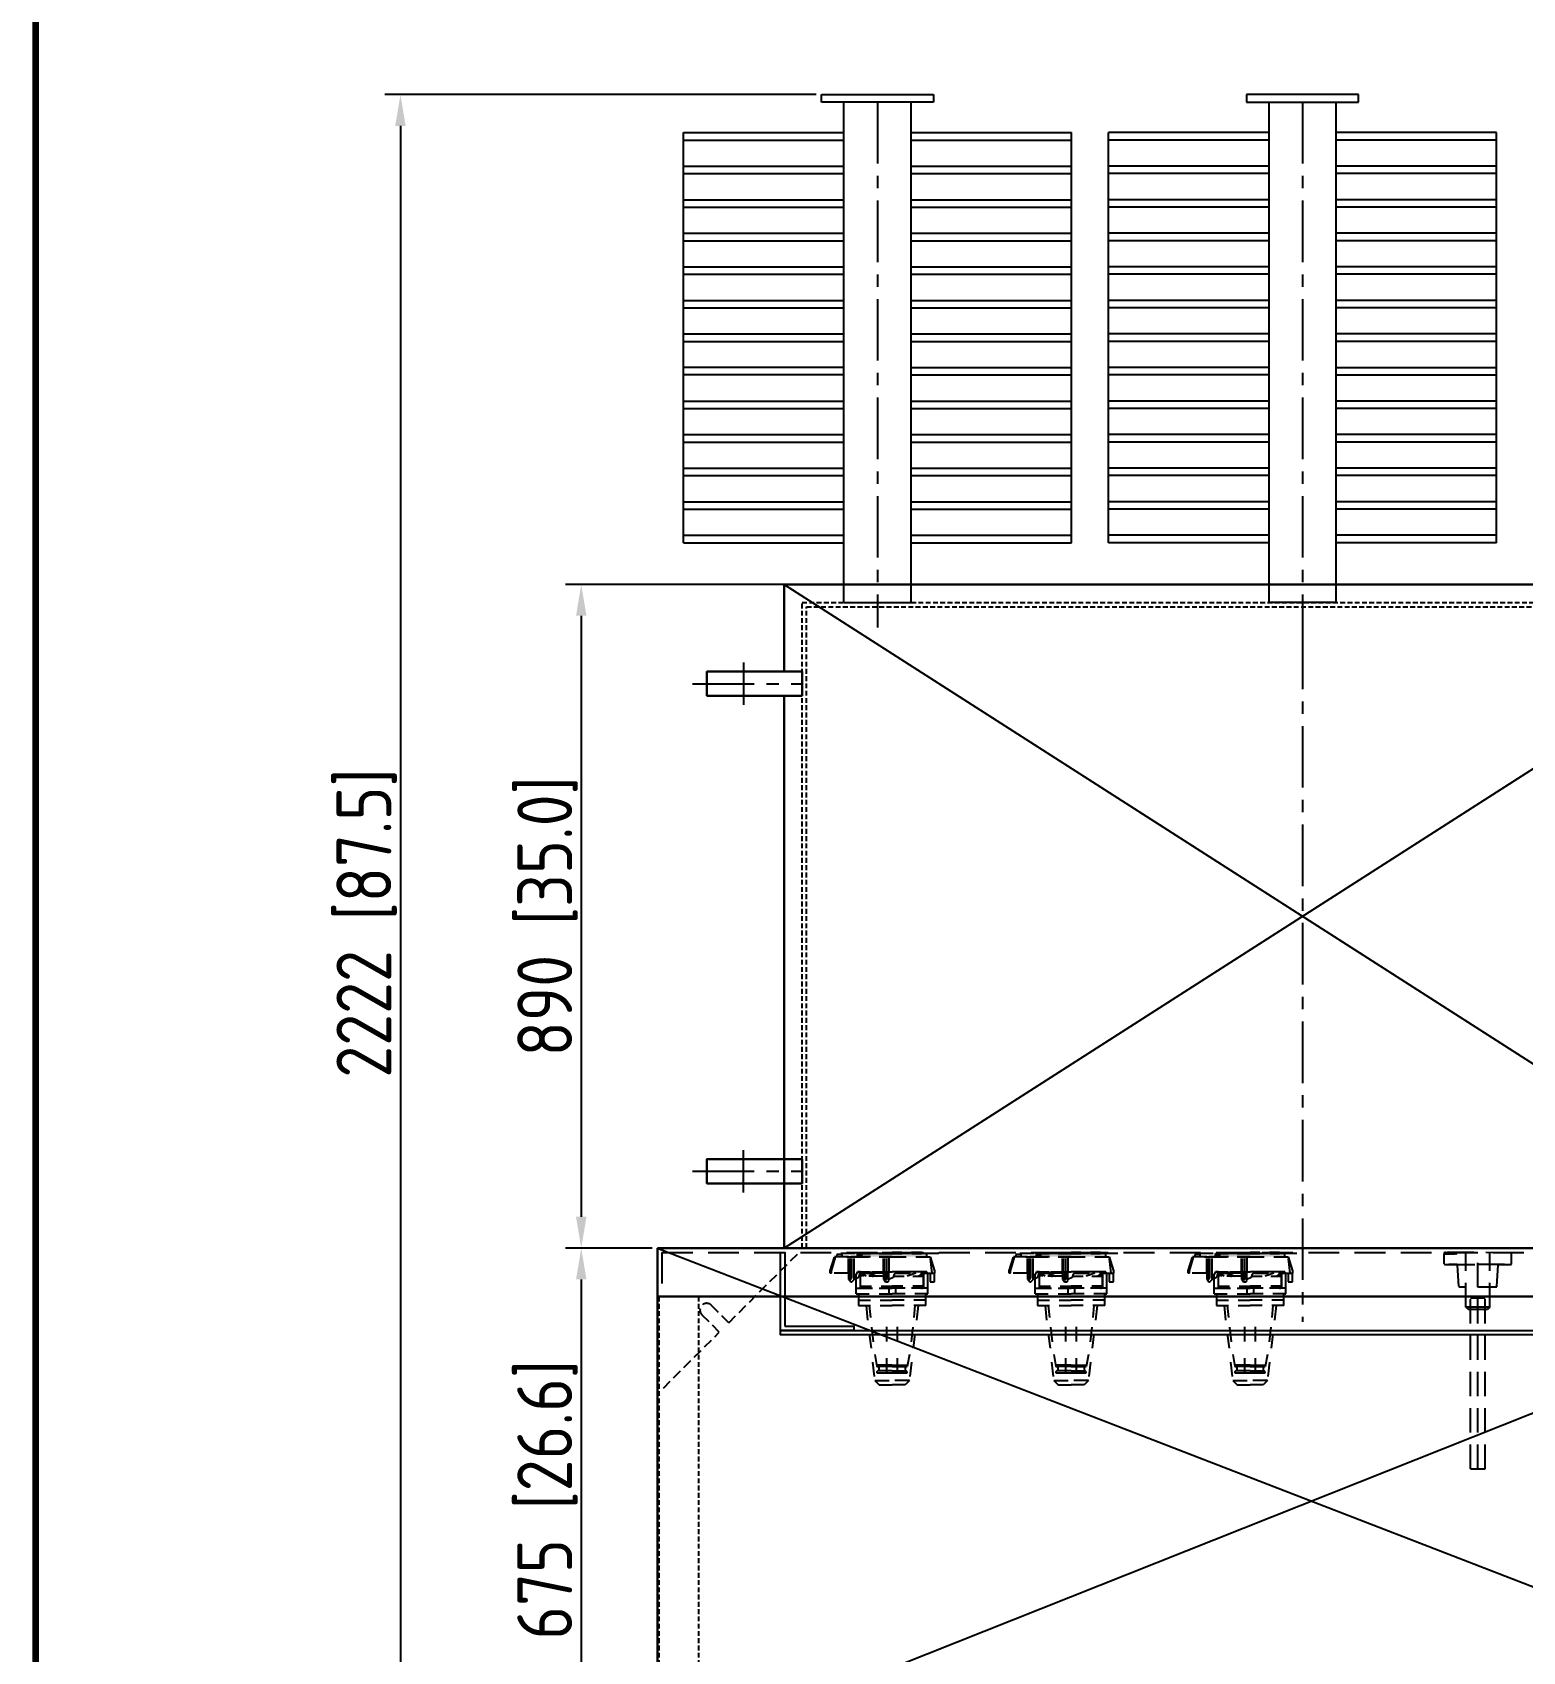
# Model space of a CAD drawing. Header units: millimetres. Extents: x 198356 to 209798, y -190593 to -183267.
# Drawn here: x 198993 to 200991, y -188671 to -186499 of the extents above; entities that cross this region are included whole.
import ezdxf

# ---------------------------------------------------------------- set-up
doc = ezdxf.new("R2010")
doc.units = ezdxf.units.MM
doc.header["$LTSCALE"] = 13
for name, pattern in [('CENTERX2', [101.6, 63.5, -12.7, 12.7, -12.7]), ('DASHED', [0.75, 0.5, -0.25]), ('HIDDEN', [9.525, 6.35, -3.175])]:
    doc.linetypes.add(name, pattern=pattern)
for name, color, linetype in [('1', 4, 'Continuous'), ('4虚线层', 6, 'DASHED'), ('粗实线', 4, 'Continuous'), ('虚线', 6, 'HIDDEN')]:
    doc.layers.add(name, color=color, linetype=linetype)
doc.layers.add('2细实线', color=3, linetype='Continuous', lineweight=20)
doc.layers.add('标注、文本', color=3, linetype='Continuous', lineweight=25)
doc.styles.get("Standard").update_dxf_attribs({"font": 'gbenor.shx', "bigfont": 'gbcbig.shx'})
doc.dimstyles.new('英寸 1-10', dxfattribs={"dimscale": 14, "dimtxt": 3.5, "dimasz": 2, "dimexe": 1.5, "dimexo": 0.5, "dimgap": 0.5, "dimtad": 1, "dimtoh": 1, "dimdec": 1, "dimdsep": 46, "dimtxsty": 'Standard', "dimcen": 2.5, "dimclrd": 3, "dimclre": 3, "dimclrt": 3, "dimadec": 0, "dimazin": 2, "dimtfac": 1, "dimtdec": 1, "dimtmove": 0, "dimatfit": 2, "dimfxl": 1, "dimarcsym": 0})

# ---------------------------------------------------------------- blocks, each defined once
blk = doc.blocks.new('*D120')
at = {"layer": '2细实线', "color": 3, "linetype": 'ByBlock', "lineweight": -2}
for p, q in [((200019.1, -187239.5), (199707.7, -187239.5)), ((199728.7, -187281.5), (199728.7, -188087.5)), ((199823.8, -188129.5), (199707.7, -188129.5))]:
    blk.add_line(p, q, dxfattribs=at)
at = {"layer": '2细实线', "color": 3, "linetype": 'ByBlock'}
for points in [[(199721.7, -187281.5), (199735.7, -187281.5), (199728.7, -187239.5)], [(199721.7, -188087.5), (199735.7, -188087.5), (199728.7, -188129.5)]]:
    blk.add_solid(points, dxfattribs=at)
at = {"layer": 'Defpoints', "color": 0, "linetype": 'ByBlock'}
for p in [(200026.1, -187239.5), (199728.7, -188129.5), (199830.8, -188129.5)]:
    blk.add_point(p, dxfattribs=at)
at = {"layer": '2细实线', "color": 3, "linetype": 'ByBlock', "insert": (199683.5, -187684.5), "char_height": 73.5, "attachment_point": 5, "rotation": 90}
blk.add_mtext('890 [35.0]', dxfattribs=at)
blk = doc.blocks.new('A$C732158F3')
at = {"layer": '4虚线层', "ltscale": 3}
h = blk.add_hatch(color=256, dxfattribs=at)
h.dxf.hatch_style = 2
h.paths.add_polyline_path([(7.3, 129.5), (7.3, 82.9), (11.6, 82.9)])
h = blk.add_hatch(color=256, dxfattribs=at)
h.dxf.hatch_style = 2
h.paths.add_polyline_path([(7.3, 129.5), (11.6, 129.5), (11.6, 82.9)])
h = blk.add_hatch(color=256, dxfattribs=at)
h.dxf.hatch_style = 2
h.paths.add_polyline_path([(7.3, 82.9), (7.3, 43.6), (11.6, 43.6)])
h = blk.add_hatch(color=256, dxfattribs=at)
h.dxf.hatch_style = 2
h.paths.add_polyline_path([(7.3, 82.9), (11.6, 82.9), (11.6, 43.6)])
h = blk.add_hatch(color=256, dxfattribs=at)
h.dxf.hatch_style = 2
h.paths.add_polyline_path([(7.3, 43.6), (7.3, 36.4), (11.6, 36.4)])
h = blk.add_hatch(color=256, dxfattribs=at)
h.dxf.hatch_style = 2
h.paths.add_polyline_path([(7.3, 43.6), (11.6, 43.6), (11.6, 36.4)])
for points in [[(11.6, 133.9), (30.6, 139.7), (33.5, 139.7)], [(11.6, 114.9), (11.6, 133.9)], [(61.1, 130.9), (53.8, 130.9), (34.9, 130.9), (32, 129.5), (32, 128), (32, 125.1), (34.9, 125.1)], [(33.5, 133.9), (45.1, 133.9), (45.1, 139.7), (33.5, 139.7)], [(33.5, 120.8), (33.5, 139.7)], [(77.1, 128), (61.1, 128), (61.1, 130.9)], [(61.1, 130.9), (61.1, 113.5)], [(5.8, 122.2), (5.8, 109.1)], [(7.3, 129.5), (7.3, 112)], [(7.3, 109.1), (7.3, 122.2)], [(53.8, 122.2), (53.8, 123.7), (50.9, 125.1), (33.5, 125.1)], [(53.8, 122.2), (53.8, 123.7), (50.9, 125.1), (33.5, 125.1)], [(37.8, 110.6), (37.8, 125.1)], [(50.9, 125.1), (50.9, 110.6)], [(50.9, 125.1), (50.9, 110.6)], [(53.8, 122.2), (53.8, 109.1)], [(53.8, 122.2), (53.8, 109.1)], [(75.7, 117.8), (77.1, 117.8)], [(77.1, 128), (77.1, 112)], [(152.8, 109.1), (177.5, 106.2)], [(5.8, 96), (5.8, 82.9)], [(7.3, 100.4), (7.3, 82.9)], [(32, 98.9), (32, 82.9)], [(33.5, 88.8), (33.5, 107.7)], [(33.5, 88.8), (33.5, 87.3), (34.9, 85.8)], [(37.8, 84.4), (37.8, 98.9)], [(50.9, 97.5), (50.9, 82.9)], [(50.9, 97.5), (50.9, 82.9)], [(53.8, 100.4), (53.8, 82.9)], [(53.8, 96), (53.8, 82.9)], [(53.8, 96), (53.8, 82.9)], [(61.1, 100.4), (61.1, 82.9)], [(69.8, 98.9), (69.8, 82.9)], [(77.1, 98.9), (77.1, 82.9)], [(125.1, 90.2), (97.5, 90.2)], [(167.3, 90.2), (138.2, 90.2)], [(142.6, 106.2), (158.6, 103.3)], [(158.6, 103.3), (160, 100.4), (161.5, 100.4), (163, 100.4), (164.4, 101.8)], [(165.9, 103.3), (164.4, 101.8)], [(167.3, 101.8), (167.3, 103.3), (165.9, 103.3)], [(177.5, 106.2), (183.3, 100.4), (183.3, 82.9)], [(5.8, 69.8), (5.8, 82.9)], [(7.3, 65.5), (7.3, 82.9)], [(11.6, 65.5), (11.6, 82.9)], [(11.6, 81.5), (11.6, 80), (13.1, 78.6), (33.5, 78.6)], [(11.6, 78.6), (11.6, 77.1), (13.1, 75.7)], [(11.6, 75.7), (11.6, 74.2), (13.1, 72.7)], [(13.1, 71.3), (11.6, 71.3), (11.6, 69.8)], [(32, 66.9), (32, 82.9)], [(42.2, 72.7), (42.2, 74.2), (42.2, 75.7), (39.3, 75.7), (33.5, 75.7)], [(33.5, 75.7), (33.5, 72.7)], [(37.8, 71.3), (37.8, 40.7), (33.5, 40.7), (36.4, 40.7)], [(50.9, 40.7), (33.5, 40.7), (33.5, 71.3)], [(34.9, 85.8), (39.3, 84.4), (42.2, 78.6)], [(45.1, 77.1), (43.6, 78.6), (42.2, 78.6)], [(42.2, 71.3), (43.6, 72.7), (45.1, 74.2)], [(50.9, 68.4), (50.9, 82.9)], [(53.8, 65.5), (53.8, 82.9)], [(53.8, 69.8), (53.8, 82.9)], [(61.1, 65.5), (61.1, 82.9)], [(69.8, 66.9), (69.8, 82.9)], [(77.1, 66.9), (77.1, 82.9)], [(125.1, 75.7), (97.5, 75.7)], [(167.3, 75.7), (138.2, 75.7)], [(164.4, 64), (163, 65.5), (161.5, 65.5), (160, 65.5), (158.6, 62.6)], [(165.9, 62.6), (167.3, 62.6), (167.3, 64), (167.3, 82.9)], [(177.5, 59.7), (183.3, 65.5), (183.3, 82.9)], [(7.3, 56.7), (7.3, 43.6)], [(7.3, 36.4), (7.3, 53.8)], [(11.6, 53.8), (11.6, 36.4)], [(50.9, 40.7), (50.9, 55.3)], [(50.9, 40.7), (53.8, 42.2), (53.8, 43.6)], [(53.8, 43.6), (53.8, 56.7)], [(61.1, 34.9), (61.1, 52.4)], [(69.8, 37.8), (69.8, 53.8)], [(77.1, 37.8), (77.1, 53.8)], [(142.6, 59.7), (158.6, 62.6)], [(152.8, 56.7), (177.5, 59.7)], [(165.9, 62.6), (164.4, 64)], [(165.9, 62.6), (165.9, 64)], [(11.6, 21.8), (11.6, 32)], [(11.6, 32), (11.6, 29.1), (13.1, 29.1)], [(11.6, 29.1), (11.6, 27.6), (13.1, 26.2)], [(13.1, 24.7), (11.6, 24.7), (11.6, 21.8), (11.6, 5.8)], [(53.8, 40.7), (34.9, 40.7), (32, 40.7), (32, 37.8)], [(32, 37.8), (32, 36.4), (34.9, 34.9)], [(33.5, 40.7), (33.5, 39.3), (34.9, 39.3)], [(42.2, 26.2), (42.2, 27.6), (39.3, 29.1), (33.5, 29.1)], [(34.9, 39.3), (39.3, 37.8), (42.2, 32)], [(61.1, 34.9), (53.8, 34.9), (34.9, 34.9)], [(45.1, 29.1), (43.6, 30.6), (42.2, 32)], [(42.2, 24.7), (43.6, 26.2), (45.1, 27.6)], [(11.6, 16), (8.7, 16), (8.7, 8.7), (11.6, 8.7)], [(33.5, 1.5), (30.6, 1.5), (11.6, 7.3)], [(33.5, 1.5), (33.5, 0), (30.6, 0), (11.6, 5.8)]]:
    blk.add_lwpolyline(points, dxfattribs=at)
blk.add_lwpolyline([(11.6, 34.9), (11.6, 32)], close=True, dxfattribs=at)
for points in [[(0, 145.5), (0, 145.5), (0, 120.8), (0, 120.8)], [(7.3, 145.5), (7.3, 145.5), (7.3, 120.8), (7.3, 120.8)], [(33.5, 136.8), (33.5, 136.8), (11.6, 133.9), (11.6, 133.9)], [(53.8, 130.9), (53.8, 130.9), (53.8, 113.5), (53.8, 113.5)], [(7.3, 122.2), (7.3, 122.2), (5.8, 122.2), (5.8, 122.2)], [(11.6, 129.5), (11.6, 129.5), (7.3, 129.5), (7.3, 129.5)], [(32, 128), (32, 128), (32, 129.5), (32, 129.5)], [(32, 128), (32, 128), (32, 112), (32, 112)], [(32, 112), (32, 112), (32, 82.9), (32, 82.9)], [(37.8, 117.8), (37.8, 117.8), (33.5, 125.1), (33.5, 125.1)], [(33.5, 114.9), (33.5, 114.9), (37.8, 103.3), (37.8, 103.3)], [(34.9, 125.1), (34.9, 125.1), (53.8, 125.1), (53.8, 125.1)], [(37.8, 120.8), (37.8, 120.8), (36.4, 125.1), (36.4, 125.1)], [(69.8, 128), (69.8, 128), (69.8, 112), (69.8, 112)], [(77.1, 117.8), (77.1, 117.8), (103.3, 114.9), (103.3, 114.9)], [(77.1, 113.5), (77.1, 113.5), (93.1, 112), (93.1, 112)], [(106.2, 110.6), (106.2, 110.6), (130.9, 107.7), (130.9, 107.7)], [(114.9, 113.5), (114.9, 113.5), (139.7, 110.6), (139.7, 110.6)], [(0, 107.7), (0, 107.7), (0, 82.9), (0, 82.9)], [(7.3, 107.7), (7.3, 107.7), (7.3, 82.9), (7.3, 82.9)], [(7.3, 82.9), (7.3, 82.9), (7.3, 96), (7.3, 96)], [(11.6, 82.9), (11.6, 82.9), (11.6, 101.8), (11.6, 101.8)], [(53.8, 87.3), (53.8, 87.3), (61.1, 87.3), (61.1, 87.3)], [(157.1, 82.9), (157.1, 82.9), (157.1, 104.8), (157.1, 104.8)], [(158.6, 82.9), (158.6, 82.9), (158.6, 103.3), (158.6, 103.3)], [(164.4, 82.9), (164.4, 82.9), (164.4, 101.8), (164.4, 101.8)], [(167.3, 82.9), (167.3, 82.9), (167.3, 101.8), (167.3, 101.8)], [(177.5, 106.2), (177.5, 106.2), (177.5, 82.9), (177.5, 82.9)], [(0, 71.3), (0, 71.3), (0, 46.6), (0, 46.6)], [(7.3, 82.9), (7.3, 82.9), (7.3, 69.8), (7.3, 69.8)], [(7.3, 71.3), (7.3, 71.3), (7.3, 46.6), (7.3, 46.6)], [(11.6, 82.9), (11.6, 82.9), (11.6, 65.5), (11.6, 65.5)], [(33.5, 75.7), (33.5, 75.7), (13.1, 75.7), (13.1, 75.7)], [(33.5, 72.7), (33.5, 72.7), (13.1, 72.7), (13.1, 72.7)], [(33.5, 71.3), (33.5, 71.3), (13.1, 71.3), (13.1, 71.3)], [(32, 55.3), (32, 55.3), (32, 82.9), (32, 82.9)], [(42.2, 78.6), (42.2, 78.6), (33.5, 78.6), (33.5, 78.6)], [(33.5, 75.7), (33.5, 75.7), (33.5, 72.7), (33.5, 72.7)], [(33.5, 72.7), (33.5, 72.7), (42.2, 72.7), (42.2, 72.7)], [(33.5, 71.3), (33.5, 71.3), (42.2, 71.3), (42.2, 71.3)], [(33.5, 71.3), (33.5, 71.3), (33.5, 40.7), (33.5, 40.7)], [(45.1, 74.2), (45.1, 74.2), (45.1, 77.1), (45.1, 77.1)], [(53.8, 78.6), (53.8, 78.6), (61.1, 78.6), (61.1, 78.6)], [(157.1, 82.9), (157.1, 82.9), (157.1, 62.6), (157.1, 62.6)], [(158.6, 82.9), (158.6, 82.9), (158.6, 62.6), (158.6, 62.6)], [(164.4, 82.9), (164.4, 82.9), (164.4, 64), (164.4, 64)], [(177.5, 59.7), (177.5, 59.7), (177.5, 82.9), (177.5, 82.9)], [(5.8, 43.6), (5.8, 43.6), (5.8, 56.7), (5.8, 56.7)], [(7.3, 43.6), (7.3, 43.6), (5.8, 43.6), (5.8, 43.6)], [(11.6, 34.9), (11.6, 34.9), (11.6, 52.4), (11.6, 52.4)], [(32, 37.8), (32, 37.8), (32, 53.8), (32, 53.8)], [(33.5, 50.9), (33.5, 50.9), (37.8, 62.6), (37.8, 62.6)], [(37.8, 48), (37.8, 48), (33.5, 40.7), (33.5, 40.7)], [(37.8, 45.1), (37.8, 45.1), (36.4, 40.7), (36.4, 40.7)], [(37.8, 56.7), (37.8, 56.7), (37.8, 58.2), (37.8, 58.2)], [(53.8, 34.9), (53.8, 34.9), (53.8, 52.4), (53.8, 52.4)], [(77.1, 52.4), (77.1, 52.4), (93.1, 53.8), (93.1, 53.8)], [(77.1, 48), (77.1, 48), (103.3, 50.9), (103.3, 50.9)], [(106.2, 55.3), (106.2, 55.3), (130.9, 58.2), (130.9, 58.2)], [(114.9, 52.4), (114.9, 52.4), (139.7, 55.3), (139.7, 55.3)], [(0, 33.5), (0, 33.5), (0, 8.7), (0, 8.7)], [(11.6, 36.4), (11.6, 36.4), (7.3, 36.4), (7.3, 36.4)], [(7.3, 33.5), (7.3, 33.5), (7.3, 8.7), (7.3, 8.7)], [(11.6, 32), (11.6, 32), (13.1, 32), (13.1, 32)], [(33.5, 32), (33.5, 32), (13.1, 32), (13.1, 32)], [(33.5, 29.1), (33.5, 29.1), (13.1, 29.1), (13.1, 29.1)], [(33.5, 26.2), (33.5, 26.2), (13.1, 26.2), (13.1, 26.2)], [(33.5, 24.7), (33.5, 24.7), (13.1, 24.7), (13.1, 24.7)], [(42.2, 32), (42.2, 32), (33.5, 32), (33.5, 32)], [(33.5, 29.1), (33.5, 29.1), (33.5, 26.2), (33.5, 26.2)], [(33.5, 26.2), (33.5, 26.2), (42.2, 26.2), (42.2, 26.2)], [(33.5, 24.7), (33.5, 24.7), (42.2, 24.7), (42.2, 24.7)], [(33.5, 24.7), (33.5, 24.7), (33.5, 0), (33.5, 0)], [(45.1, 27.6), (45.1, 27.6), (45.1, 29.1), (45.1, 29.1)], [(61.1, 37.8), (61.1, 37.8), (77.1, 37.8), (77.1, 37.8)]]:
    blk.add_open_spline(points, degree=3, dxfattribs=at)
blk = doc.blocks.new('*D117')
at = {"layer": '2细实线', "color": 3, "linetype": 'ByBlock', "lineweight": -2}
for p, q in [((199823.8, -188129.5), (199707.7, -188129.5)), ((199728.7, -188171.5), (199728.7, -188762.5)), ((199855.6, -188804.5), (199707.7, -188804.5))]:
    blk.add_line(p, q, dxfattribs=at)
at = {"layer": '2细实线', "color": 3, "linetype": 'ByBlock'}
for points in [[(199721.7, -188171.5), (199735.7, -188171.5), (199728.7, -188129.5)], [(199721.7, -188762.5), (199735.7, -188762.5), (199728.7, -188804.5)]]:
    blk.add_solid(points, dxfattribs=at)
at = {"layer": 'Defpoints', "color": 0, "linetype": 'ByBlock'}
for p in [(199830.8, -188129.5), (199728.7, -188804.5), (199862.6, -188804.5)]:
    blk.add_point(p, dxfattribs=at)
at = {"layer": '2细实线', "color": 3, "linetype": 'ByBlock', "insert": (199683.4, -188467), "char_height": 73.5, "attachment_point": 5, "rotation": 90}
blk.add_mtext('675 [26.6]', dxfattribs=at)
blk = doc.blocks.new('*D128')
at = {"layer": '2细实线', "color": 3, "linetype": 'ByBlock', "lineweight": -2}
for p, q in [((200043.8, -186582.5), (199465.3, -186582.5)), ((199486.3, -186624.5), (199486.3, -188762.5)), ((199703.7, -188804.5), (199465.3, -188804.5))]:
    blk.add_line(p, q, dxfattribs=at)
at = {"layer": '2细实线', "color": 3, "linetype": 'ByBlock'}
for points in [[(199479.3, -186624.5), (199493.3, -186624.5), (199486.3, -186582.5)], [(199479.3, -188762.5), (199493.3, -188762.5), (199486.3, -188804.5)]]:
    blk.add_solid(points, dxfattribs=at)
at = {"layer": 'Defpoints', "color": 0, "linetype": 'ByBlock'}
for p in [(200050.8, -186582.5), (199486.3, -188804.5), (199710.7, -188804.5)]:
    blk.add_point(p, dxfattribs=at)
at = {"layer": '2细实线', "color": 3, "linetype": 'ByBlock', "insert": (199441, -187693.5), "char_height": 73.5, "attachment_point": 5, "rotation": 90}
blk.add_mtext('2222 [87.5]', dxfattribs=at)

msp = doc.modelspace()

# ---------------------------------------------------------------- linework, layer by layer
at = {"layer": '1', "ltscale": 5}
for p, q in [((200050.829, -186582.487), (200200.829, -186582.487)), ((200050.829, -186592.487), (200050.829, -186582.487)), ((200050.829, -186582.487), (200200.829, -186582.487)), ((200050.829, -186592.487), (200050.829, -186582.487)), ((200200.829, -186582.487), (200200.829, -186592.487)), ((200200.829, -186582.487), (200200.829, -186592.487)), ((200770.829, -186582.487), (200620.829, -186582.487)), ((200620.829, -186582.487), (200620.829, -186592.487)), ((200770.829, -186582.487), (200620.829, -186582.487)), ((200620.829, -186582.487), (200620.829, -186592.487)), ((200770.829, -186592.487), (200770.829, -186582.487)), ((200770.829, -186592.487), (200770.829, -186582.487)), ((200200.829, -186592.487), (200050.829, -186592.487)), ((200200.829, -186592.487), (200050.829, -186592.487)), ((200080.829, -187263.487), (200080.829, -186592.487)), ((200080.829, -187263.487), (200080.829, -186592.487)), ((200170.829, -187263.487), (200170.829, -186592.487)), ((200170.829, -187263.487), (200170.829, -186592.487)), ((200620.829, -186592.487), (200770.829, -186592.487)), ((200620.829, -186592.487), (200770.829, -186592.487)), ((200650.829, -187263.487), (200650.829, -186592.487)), ((200650.829, -187263.487), (200650.829, -186592.487)), ((200740.829, -187263.487), (200740.829, -186592.487)), ((200740.829, -187263.487), (200740.829, -186592.487)), ((199865.829, -187183.487), (199865.829, -186633.487)), ((199865.829, -186633.487), (200080.829, -186633.487)), ((199865.829, -186633.487), (200080.829, -186633.487)), ((199865.829, -186643.487), (200080.829, -186643.487)), ((199865.829, -186643.487), (200080.829, -186643.487)), ((200170.829, -186633.487), (200385.829, -186633.487)), ((200170.829, -186633.487), (200385.829, -186633.487)), ((200170.829, -186633.487), (200385.829, -186633.487)), ((200170.829, -186633.487), (200385.829, -186633.487)), ((200170.829, -186643.487), (200385.829, -186643.487)), ((200170.829, -186643.487), (200385.829, -186643.487)), ((200170.829, -186643.487), (200385.829, -186643.487)), ((200170.829, -186643.487), (200385.829, -186643.487)), ((200385.829, -187183.487), (200385.829, -186633.487)), ((200435.829, -187183.487), (200435.829, -186633.487)), ((200650.829, -186633.487), (200435.829, -186633.487)), ((200650.829, -186633.487), (200435.829, -186633.487)), ((200650.829, -186633.487), (200435.829, -186633.487)), ((200650.829, -186633.487), (200435.829, -186633.487)), ((200650.829, -186643.487), (200435.829, -186643.487)), ((200650.829, -186643.487), (200435.829, -186643.487)), ((200650.829, -186643.487), (200435.829, -186643.487)), ((200650.829, -186643.487), (200435.829, -186643.487)), ((200955.829, -186633.487), (200740.829, -186633.487)), ((200955.829, -186633.487), (200740.829, -186633.487)), ((200955.829, -186643.487), (200740.829, -186643.487)), ((200955.829, -186643.487), (200740.829, -186643.487)), ((200955.829, -187183.487), (200955.829, -186633.487)), ((199865.829, -186678.487), (200080.829, -186678.487)), ((199865.829, -186678.487), (200080.829, -186678.487)), ((199865.829, -186678.487), (200080.829, -186678.487)), ((199865.829, -186678.487), (200080.829, -186678.487)), ((199865.829, -186688.487), (200080.829, -186688.487)), ((199865.829, -186688.487), (200080.829, -186688.487)), ((199865.829, -186688.487), (200080.829, -186688.487)), ((199865.829, -186688.487), (200080.829, -186688.487)), ((200170.829, -186678.487), (200385.829, -186678.487)), ((200170.829, -186678.487), (200385.829, -186678.487)), ((200170.829, -186678.487), (200385.829, -186678.487)), ((200170.829, -186678.487), (200385.829, -186678.487)), ((200170.829, -186678.487), (200385.829, -186678.487)), ((200170.829, -186678.487), (200385.829, -186678.487)), ((200170.829, -186678.487), (200385.829, -186678.487)), ((200170.829, -186678.487), (200385.829, -186678.487)), ((200170.829, -186688.487), (200385.829, -186688.487)), ((200170.829, -186688.487), (200385.829, -186688.487)), ((200170.829, -186688.487), (200385.829, -186688.487)), ((200170.829, -186688.487), (200385.829, -186688.487)), ((200170.829, -186688.487), (200385.829, -186688.487)), ((200170.829, -186688.487), (200385.829, -186688.487)), ((200170.829, -186688.487), (200385.829, -186688.487)), ((200170.829, -186688.487), (200385.829, -186688.487)), ((200650.829, -186678.487), (200435.829, -186678.487)), ((200650.829, -186678.487), (200435.829, -186678.487)), ((200650.829, -186678.487), (200435.829, -186678.487)), ((200650.829, -186678.487), (200435.829, -186678.487)), ((200650.829, -186678.487), (200435.829, -186678.487)), ((200650.829, -186678.487), (200435.829, -186678.487)), ((200650.829, -186678.487), (200435.829, -186678.487)), ((200650.829, -186678.487), (200435.829, -186678.487)), ((200650.829, -186688.487), (200435.829, -186688.487)), ((200650.829, -186688.487), (200435.829, -186688.487)), ((200650.829, -186688.487), (200435.829, -186688.487)), ((200650.829, -186688.487), (200435.829, -186688.487)), ((200650.829, -186688.487), (200435.829, -186688.487)), ((200650.829, -186688.487), (200435.829, -186688.487)), ((200650.829, -186688.487), (200435.829, -186688.487)), ((200650.829, -186688.487), (200435.829, -186688.487)), ((200955.829, -186678.487), (200740.829, -186678.487)), ((200955.829, -186678.487), (200740.829, -186678.487)), ((200955.829, -186678.487), (200740.829, -186678.487)), ((200955.829, -186678.487), (200740.829, -186678.487)), ((200955.829, -186688.487), (200740.829, -186688.487)), ((200955.829, -186688.487), (200740.829, -186688.487)), ((200955.829, -186688.487), (200740.829, -186688.487)), ((200955.829, -186688.487), (200740.829, -186688.487)), ((199865.829, -186723.487), (200080.829, -186723.487)), ((199865.829, -186723.487), (200080.829, -186723.487)), ((199865.829, -186723.487), (200080.829, -186723.487)), ((199865.829, -186723.487), (200080.829, -186723.487)), ((199865.829, -186733.487), (200080.829, -186733.487)), ((199865.829, -186733.487), (200080.829, -186733.487)), ((199865.829, -186733.487), (200080.829, -186733.487)), ((199865.829, -186733.487), (200080.829, -186733.487)), ((200170.829, -186723.487), (200385.829, -186723.487)), ((200170.829, -186723.487), (200385.829, -186723.487)), ((200170.829, -186723.487), (200385.829, -186723.487)), ((200170.829, -186723.487), (200385.829, -186723.487)), ((200170.829, -186723.487), (200385.829, -186723.487)), ((200170.829, -186723.487), (200385.829, -186723.487)), ((200170.829, -186723.487), (200385.829, -186723.487)), ((200170.829, -186723.487), (200385.829, -186723.487)), ((200170.829, -186733.487), (200385.829, -186733.487)), ((200170.829, -186733.487), (200385.829, -186733.487)), ((200170.829, -186733.487), (200385.829, -186733.487)), ((200170.829, -186733.487), (200385.829, -186733.487)), ((200170.829, -186733.487), (200385.829, -186733.487)), ((200170.829, -186733.487), (200385.829, -186733.487)), ((200170.829, -186733.487), (200385.829, -186733.487)), ((200170.829, -186733.487), (200385.829, -186733.487)), ((200650.829, -186723.487), (200435.829, -186723.487)), ((200650.829, -186723.487), (200435.829, -186723.487)), ((200650.829, -186723.487), (200435.829, -186723.487)), ((200650.829, -186723.487), (200435.829, -186723.487)), ((200650.829, -186723.487), (200435.829, -186723.487)), ((200650.829, -186723.487), (200435.829, -186723.487)), ((200650.829, -186723.487), (200435.829, -186723.487)), ((200650.829, -186723.487), (200435.829, -186723.487)), ((200650.829, -186733.487), (200435.829, -186733.487)), ((200650.829, -186733.487), (200435.829, -186733.487)), ((200650.829, -186733.487), (200435.829, -186733.487)), ((200650.829, -186733.487), (200435.829, -186733.487)), ((200650.829, -186733.487), (200435.829, -186733.487)), ((200650.829, -186733.487), (200435.829, -186733.487)), ((200650.829, -186733.487), (200435.829, -186733.487)), ((200650.829, -186733.487), (200435.829, -186733.487)), ((200955.829, -186723.487), (200740.829, -186723.487)), ((200955.829, -186723.487), (200740.829, -186723.487)), ((200955.829, -186723.487), (200740.829, -186723.487)), ((200955.829, -186723.487), (200740.829, -186723.487)), ((200955.829, -186733.487), (200740.829, -186733.487)), ((200955.829, -186733.487), (200740.829, -186733.487)), ((200955.829, -186733.487), (200740.829, -186733.487)), ((200955.829, -186733.487), (200740.829, -186733.487)), ((199865.829, -186768.487), (200080.829, -186768.487)), ((199865.829, -186768.487), (200080.829, -186768.487)), ((199865.829, -186768.487), (200080.829, -186768.487)), ((199865.829, -186768.487), (200080.829, -186768.487)), ((199865.829, -186778.487), (200080.829, -186778.487)), ((199865.829, -186778.487), (200080.829, -186778.487)), ((199865.829, -186778.487), (200080.829, -186778.487)), ((199865.829, -186778.487), (200080.829, -186778.487)), ((200170.829, -186768.487), (200385.829, -186768.487)), ((200170.829, -186768.487), (200385.829, -186768.487)), ((200170.829, -186768.487), (200385.829, -186768.487)), ((200170.829, -186768.487), (200385.829, -186768.487)), ((200170.829, -186768.487), (200385.829, -186768.487)), ((200170.829, -186768.487), (200385.829, -186768.487)), ((200170.829, -186768.487), (200385.829, -186768.487)), ((200170.829, -186768.487), (200385.829, -186768.487)), ((200170.829, -186778.487), (200385.829, -186778.487)), ((200170.829, -186778.487), (200385.829, -186778.487)), ((200170.829, -186778.487), (200385.829, -186778.487)), ((200170.829, -186778.487), (200385.829, -186778.487)), ((200170.829, -186778.487), (200385.829, -186778.487)), ((200170.829, -186778.487), (200385.829, -186778.487)), ((200170.829, -186778.487), (200385.829, -186778.487)), ((200170.829, -186778.487), (200385.829, -186778.487)), ((200650.829, -186768.487), (200435.829, -186768.487)), ((200650.829, -186768.487), (200435.829, -186768.487)), ((200650.829, -186768.487), (200435.829, -186768.487)), ((200650.829, -186768.487), (200435.829, -186768.487)), ((200650.829, -186768.487), (200435.829, -186768.487)), ((200650.829, -186768.487), (200435.829, -186768.487)), ((200650.829, -186768.487), (200435.829, -186768.487)), ((200650.829, -186768.487), (200435.829, -186768.487)), ((200650.829, -186778.487), (200435.829, -186778.487)), ((200650.829, -186778.487), (200435.829, -186778.487)), ((200650.829, -186778.487), (200435.829, -186778.487)), ((200650.829, -186778.487), (200435.829, -186778.487)), ((200650.829, -186778.487), (200435.829, -186778.487)), ((200650.829, -186778.487), (200435.829, -186778.487)), ((200650.829, -186778.487), (200435.829, -186778.487)), ((200650.829, -186778.487), (200435.829, -186778.487)), ((200955.829, -186768.487), (200740.829, -186768.487)), ((200955.829, -186768.487), (200740.829, -186768.487)), ((200955.829, -186768.487), (200740.829, -186768.487)), ((200955.829, -186768.487), (200740.829, -186768.487)), ((200955.829, -186778.487), (200740.829, -186778.487)), ((200955.829, -186778.487), (200740.829, -186778.487)), ((200955.829, -186778.487), (200740.829, -186778.487)), ((200955.829, -186778.487), (200740.829, -186778.487)), ((199865.829, -186813.487), (200080.829, -186813.487)), ((199865.829, -186813.487), (200080.829, -186813.487)), ((200170.829, -186813.487), (200385.829, -186813.487)), ((200170.829, -186813.487), (200385.829, -186813.487)), ((200170.829, -186813.487), (200385.829, -186813.487)), ((200170.829, -186813.487), (200385.829, -186813.487)), ((200650.829, -186813.487), (200435.829, -186813.487)), ((200650.829, -186813.487), (200435.829, -186813.487)), ((200650.829, -186813.487), (200435.829, -186813.487)), ((200650.829, -186813.487), (200435.829, -186813.487)), ((200955.829, -186813.487), (200740.829, -186813.487)), ((200955.829, -186813.487), (200740.829, -186813.487)), ((199865.829, -186823.487), (200080.829, -186823.487)), ((199865.829, -186823.487), (200080.829, -186823.487)), ((200170.829, -186823.487), (200385.829, -186823.487)), ((200170.829, -186823.487), (200385.829, -186823.487)), ((200170.829, -186823.487), (200385.829, -186823.487)), ((200170.829, -186823.487), (200385.829, -186823.487)), ((200650.829, -186823.487), (200435.829, -186823.487)), ((200650.829, -186823.487), (200435.829, -186823.487)), ((200650.829, -186823.487), (200435.829, -186823.487)), ((200650.829, -186823.487), (200435.829, -186823.487)), ((200955.829, -186823.487), (200740.829, -186823.487)), ((200955.829, -186823.487), (200740.829, -186823.487)), ((199865.829, -186858.487), (200080.829, -186858.487)), ((199865.829, -186858.487), (200080.829, -186858.487)), ((200170.829, -186858.487), (200385.829, -186858.487)), ((200170.829, -186858.487), (200385.829, -186858.487)), ((200170.829, -186858.487), (200385.829, -186858.487)), ((200170.829, -186858.487), (200385.829, -186858.487)), ((200650.829, -186858.487), (200435.829, -186858.487)), ((200650.829, -186858.487), (200435.829, -186858.487)), ((200650.829, -186858.487), (200435.829, -186858.487)), ((200650.829, -186858.487), (200435.829, -186858.487)), ((200955.829, -186858.487), (200740.829, -186858.487)), ((200955.829, -186858.487), (200740.829, -186858.487)), ((199865.829, -186868.487), (200080.829, -186868.487)), ((199865.829, -186868.487), (200080.829, -186868.487)), ((200170.829, -186868.487), (200385.829, -186868.487)), ((200170.829, -186868.487), (200385.829, -186868.487)), ((200170.829, -186868.487), (200385.829, -186868.487)), ((200170.829, -186868.487), (200385.829, -186868.487)), ((200650.829, -186868.487), (200435.829, -186868.487)), ((200650.829, -186868.487), (200435.829, -186868.487)), ((200650.829, -186868.487), (200435.829, -186868.487)), ((200650.829, -186868.487), (200435.829, -186868.487)), ((200955.829, -186868.487), (200740.829, -186868.487)), ((200955.829, -186868.487), (200740.829, -186868.487)), ((199865.829, -186903.487), (200080.829, -186903.487)), ((199865.829, -186903.487), (200080.829, -186903.487)), ((200170.829, -186903.487), (200385.829, -186903.487)), ((200170.829, -186903.487), (200385.829, -186903.487)), ((200170.829, -186903.487), (200385.829, -186903.487)), ((200170.829, -186903.487), (200385.829, -186903.487)), ((200650.829, -186903.487), (200435.829, -186903.487)), ((200650.829, -186903.487), (200435.829, -186903.487)), ((200650.829, -186903.487), (200435.829, -186903.487)), ((200650.829, -186903.487), (200435.829, -186903.487)), ((200955.829, -186903.487), (200740.829, -186903.487)), ((200955.829, -186903.487), (200740.829, -186903.487)), ((199865.829, -186913.487), (200080.829, -186913.487)), ((199865.829, -186913.487), (200080.829, -186913.487)), ((200170.829, -186913.487), (200385.829, -186913.487)), ((200170.829, -186913.487), (200385.829, -186913.487)), ((200170.829, -186913.487), (200385.829, -186913.487)), ((200170.829, -186913.487), (200385.829, -186913.487)), ((200650.829, -186913.487), (200435.829, -186913.487)), ((200650.829, -186913.487), (200435.829, -186913.487)), ((200650.829, -186913.487), (200435.829, -186913.487)), ((200650.829, -186913.487), (200435.829, -186913.487)), ((200955.829, -186913.487), (200740.829, -186913.487)), ((200955.829, -186913.487), (200740.829, -186913.487)), ((200080.829, -186948.487), (199865.829, -186948.487)), ((200080.829, -186948.487), (199865.829, -186948.487)), ((200080.829, -186948.487), (199865.829, -186948.487)), ((200080.829, -186948.487), (199865.829, -186948.487)), ((200170.829, -186948.487), (200385.829, -186948.487)), ((200170.829, -186948.487), (200385.829, -186948.487)), ((200170.829, -186948.487), (200385.829, -186948.487)), ((200170.829, -186948.487), (200385.829, -186948.487)), ((200650.829, -186948.487), (200435.829, -186948.487)), ((200650.829, -186948.487), (200435.829, -186948.487)), ((200650.829, -186948.487), (200435.829, -186948.487)), ((200650.829, -186948.487), (200435.829, -186948.487)), ((200740.829, -186948.487), (200955.829, -186948.487)), ((200740.829, -186948.487), (200955.829, -186948.487)), ((200740.829, -186948.487), (200955.829, -186948.487)), ((200740.829, -186948.487), (200955.829, -186948.487)), ((200080.829, -186958.487), (199865.829, -186958.487)), ((200080.829, -186958.487), (199865.829, -186958.487)), ((200080.829, -186958.487), (199865.829, -186958.487)), ((200080.829, -186958.487), (199865.829, -186958.487)), ((200080.829, -186958.487), (199865.829, -186958.487)), ((200080.829, -186958.487), (199865.829, -186958.487)), ((200170.829, -186958.487), (200385.829, -186958.487)), ((200170.829, -186958.487), (200385.829, -186958.487)), ((200170.829, -186958.487), (200385.829, -186958.487)), ((200170.829, -186958.487), (200385.829, -186958.487)), ((200170.829, -186958.487), (200385.829, -186958.487)), ((200170.829, -186958.487), (200385.829, -186958.487)), ((200650.829, -186958.487), (200435.829, -186958.487)), ((200650.829, -186958.487), (200435.829, -186958.487)), ((200650.829, -186958.487), (200435.829, -186958.487)), ((200650.829, -186958.487), (200435.829, -186958.487)), ((200650.829, -186958.487), (200435.829, -186958.487)), ((200650.829, -186958.487), (200435.829, -186958.487)), ((200740.829, -186958.487), (200955.829, -186958.487)), ((200740.829, -186958.487), (200955.829, -186958.487)), ((200740.829, -186958.487), (200955.829, -186958.487)), ((200740.829, -186958.487), (200955.829, -186958.487)), ((200740.829, -186958.487), (200955.829, -186958.487)), ((200740.829, -186958.487), (200955.829, -186958.487)), ((199865.829, -186993.487), (200080.829, -186993.487)), ((199865.829, -186993.487), (200080.829, -186993.487)), ((199865.829, -186993.487), (200080.829, -186993.487)), ((199865.829, -186993.487), (200080.829, -186993.487)), ((200170.829, -186993.487), (200385.829, -186993.487)), ((200170.829, -186993.487), (200385.829, -186993.487)), ((200170.829, -186993.487), (200385.829, -186993.487)), ((200170.829, -186993.487), (200385.829, -186993.487)), ((200170.829, -186993.487), (200385.829, -186993.487)), ((200170.829, -186993.487), (200385.829, -186993.487)), ((200170.829, -186993.487), (200385.829, -186993.487)), ((200170.829, -186993.487), (200385.829, -186993.487)), ((200650.829, -186993.487), (200435.829, -186993.487)), ((200650.829, -186993.487), (200435.829, -186993.487)), ((200650.829, -186993.487), (200435.829, -186993.487)), ((200650.829, -186993.487), (200435.829, -186993.487)), ((200650.829, -186993.487), (200435.829, -186993.487)), ((200650.829, -186993.487), (200435.829, -186993.487)), ((200650.829, -186993.487), (200435.829, -186993.487)), ((200650.829, -186993.487), (200435.829, -186993.487)), ((200955.829, -186993.487), (200740.829, -186993.487)), ((200955.829, -186993.487), (200740.829, -186993.487)), ((200955.829, -186993.487), (200740.829, -186993.487)), ((200955.829, -186993.487), (200740.829, -186993.487)), ((199865.829, -187003.487), (200080.829, -187003.487)), ((199865.829, -187003.487), (200080.829, -187003.487)), ((199865.829, -187003.487), (200080.829, -187003.487)), ((199865.829, -187003.487), (200080.829, -187003.487)), ((200170.829, -187003.487), (200385.829, -187003.487)), ((200170.829, -187003.487), (200385.829, -187003.487)), ((200170.829, -187003.487), (200385.829, -187003.487)), ((200170.829, -187003.487), (200385.829, -187003.487)), ((200170.829, -187003.487), (200385.829, -187003.487)), ((200170.829, -187003.487), (200385.829, -187003.487)), ((200170.829, -187003.487), (200385.829, -187003.487)), ((200170.829, -187003.487), (200385.829, -187003.487)), ((200650.829, -187003.487), (200435.829, -187003.487)), ((200650.829, -187003.487), (200435.829, -187003.487)), ((200650.829, -187003.487), (200435.829, -187003.487)), ((200650.829, -187003.487), (200435.829, -187003.487)), ((200650.829, -187003.487), (200435.829, -187003.487)), ((200650.829, -187003.487), (200435.829, -187003.487)), ((200650.829, -187003.487), (200435.829, -187003.487)), ((200650.829, -187003.487), (200435.829, -187003.487)), ((200955.829, -187003.487), (200740.829, -187003.487)), ((200955.829, -187003.487), (200740.829, -187003.487)), ((200955.829, -187003.487), (200740.829, -187003.487)), ((200955.829, -187003.487), (200740.829, -187003.487)), ((199865.829, -187038.487), (200080.829, -187038.487)), ((199865.829, -187038.487), (200080.829, -187038.487)), ((199865.829, -187038.487), (200080.829, -187038.487)), ((199865.829, -187038.487), (200080.829, -187038.487)), ((200170.829, -187038.487), (200385.829, -187038.487)), ((200170.829, -187038.487), (200385.829, -187038.487)), ((200170.829, -187038.487), (200385.829, -187038.487)), ((200170.829, -187038.487), (200385.829, -187038.487)), ((200170.829, -187038.487), (200385.829, -187038.487)), ((200170.829, -187038.487), (200385.829, -187038.487)), ((200170.829, -187038.487), (200385.829, -187038.487)), ((200170.829, -187038.487), (200385.829, -187038.487)), ((200650.829, -187038.487), (200435.829, -187038.487)), ((200650.829, -187038.487), (200435.829, -187038.487)), ((200650.829, -187038.487), (200435.829, -187038.487)), ((200650.829, -187038.487), (200435.829, -187038.487)), ((200650.829, -187038.487), (200435.829, -187038.487)), ((200650.829, -187038.487), (200435.829, -187038.487)), ((200650.829, -187038.487), (200435.829, -187038.487)), ((200650.829, -187038.487), (200435.829, -187038.487)), ((200955.829, -187038.487), (200740.829, -187038.487)), ((200955.829, -187038.487), (200740.829, -187038.487)), ((200955.829, -187038.487), (200740.829, -187038.487)), ((200955.829, -187038.487), (200740.829, -187038.487)), ((199865.829, -187048.487), (200080.829, -187048.487)), ((199865.829, -187048.487), (200080.829, -187048.487)), ((199865.829, -187048.487), (200080.829, -187048.487)), ((199865.829, -187048.487), (200080.829, -187048.487)), ((200170.829, -187048.487), (200385.829, -187048.487)), ((200170.829, -187048.487), (200385.829, -187048.487)), ((200170.829, -187048.487), (200385.829, -187048.487)), ((200170.829, -187048.487), (200385.829, -187048.487)), ((200170.829, -187048.487), (200385.829, -187048.487)), ((200170.829, -187048.487), (200385.829, -187048.487)), ((200170.829, -187048.487), (200385.829, -187048.487)), ((200170.829, -187048.487), (200385.829, -187048.487)), ((200650.829, -187048.487), (200435.829, -187048.487)), ((200650.829, -187048.487), (200435.829, -187048.487)), ((200650.829, -187048.487), (200435.829, -187048.487)), ((200650.829, -187048.487), (200435.829, -187048.487)), ((200650.829, -187048.487), (200435.829, -187048.487)), ((200650.829, -187048.487), (200435.829, -187048.487)), ((200650.829, -187048.487), (200435.829, -187048.487)), ((200650.829, -187048.487), (200435.829, -187048.487)), ((200955.829, -187048.487), (200740.829, -187048.487)), ((200955.829, -187048.487), (200740.829, -187048.487)), ((200955.829, -187048.487), (200740.829, -187048.487)), ((200955.829, -187048.487), (200740.829, -187048.487)), ((199865.829, -187083.487), (200080.829, -187083.487)), ((199865.829, -187083.487), (200080.829, -187083.487)), ((199865.829, -187083.487), (200080.829, -187083.487)), ((199865.829, -187083.487), (200080.829, -187083.487)), ((200170.829, -187083.487), (200385.829, -187083.487)), ((200170.829, -187083.487), (200385.829, -187083.487)), ((200170.829, -187083.487), (200385.829, -187083.487)), ((200170.829, -187083.487), (200385.829, -187083.487)), ((200170.829, -187083.487), (200385.829, -187083.487)), ((200170.829, -187083.487), (200385.829, -187083.487)), ((200170.829, -187083.487), (200385.829, -187083.487)), ((200170.829, -187083.487), (200385.829, -187083.487)), ((200650.829, -187083.487), (200435.829, -187083.487)), ((200650.829, -187083.487), (200435.829, -187083.487)), ((200650.829, -187083.487), (200435.829, -187083.487)), ((200650.829, -187083.487), (200435.829, -187083.487)), ((200650.829, -187083.487), (200435.829, -187083.487)), ((200650.829, -187083.487), (200435.829, -187083.487)), ((200650.829, -187083.487), (200435.829, -187083.487)), ((200650.829, -187083.487), (200435.829, -187083.487)), ((200955.829, -187083.487), (200740.829, -187083.487)), ((200955.829, -187083.487), (200740.829, -187083.487)), ((200955.829, -187083.487), (200740.829, -187083.487)), ((200955.829, -187083.487), (200740.829, -187083.487)), ((199865.829, -187093.487), (200080.829, -187093.487)), ((199865.829, -187093.487), (200080.829, -187093.487)), ((199865.829, -187093.487), (200080.829, -187093.487)), ((199865.829, -187093.487), (200080.829, -187093.487)), ((200170.829, -187093.487), (200385.829, -187093.487)), ((200170.829, -187093.487), (200385.829, -187093.487)), ((200170.829, -187093.487), (200385.829, -187093.487)), ((200170.829, -187093.487), (200385.829, -187093.487)), ((200170.829, -187093.487), (200385.829, -187093.487)), ((200170.829, -187093.487), (200385.829, -187093.487)), ((200170.829, -187093.487), (200385.829, -187093.487)), ((200170.829, -187093.487), (200385.829, -187093.487)), ((200650.829, -187093.487), (200435.829, -187093.487)), ((200650.829, -187093.487), (200435.829, -187093.487)), ((200650.829, -187093.487), (200435.829, -187093.487)), ((200650.829, -187093.487), (200435.829, -187093.487)), ((200650.829, -187093.487), (200435.829, -187093.487)), ((200650.829, -187093.487), (200435.829, -187093.487)), ((200650.829, -187093.487), (200435.829, -187093.487)), ((200650.829, -187093.487), (200435.829, -187093.487)), ((200955.829, -187093.487), (200740.829, -187093.487)), ((200955.829, -187093.487), (200740.829, -187093.487)), ((200955.829, -187093.487), (200740.829, -187093.487)), ((200955.829, -187093.487), (200740.829, -187093.487)), ((199865.829, -187128.487), (200080.829, -187128.487)), ((199865.829, -187128.487), (200080.829, -187128.487)), ((199865.829, -187128.487), (200080.829, -187128.487)), ((199865.829, -187128.487), (200080.829, -187128.487)), ((199865.829, -187138.487), (200080.829, -187138.487)), ((199865.829, -187138.487), (200080.829, -187138.487)), ((199865.829, -187138.487), (200080.829, -187138.487)), ((199865.829, -187138.487), (200080.829, -187138.487)), ((200170.829, -187128.487), (200385.829, -187128.487)), ((200170.829, -187128.487), (200385.829, -187128.487)), ((200170.829, -187128.487), (200385.829, -187128.487)), ((200170.829, -187128.487), (200385.829, -187128.487)), ((200170.829, -187128.487), (200385.829, -187128.487)), ((200170.829, -187128.487), (200385.829, -187128.487)), ((200170.829, -187128.487), (200385.829, -187128.487)), ((200170.829, -187128.487), (200385.829, -187128.487)), ((200170.829, -187138.487), (200385.829, -187138.487)), ((200170.829, -187138.487), (200385.829, -187138.487)), ((200170.829, -187138.487), (200385.829, -187138.487)), ((200170.829, -187138.487), (200385.829, -187138.487)), ((200170.829, -187138.487), (200385.829, -187138.487)), ((200170.829, -187138.487), (200385.829, -187138.487)), ((200170.829, -187138.487), (200385.829, -187138.487)), ((200170.829, -187138.487), (200385.829, -187138.487)), ((200650.829, -187128.487), (200435.829, -187128.487)), ((200650.829, -187128.487), (200435.829, -187128.487)), ((200650.829, -187128.487), (200435.829, -187128.487)), ((200650.829, -187128.487), (200435.829, -187128.487)), ((200650.829, -187128.487), (200435.829, -187128.487)), ((200650.829, -187128.487), (200435.829, -187128.487)), ((200650.829, -187128.487), (200435.829, -187128.487)), ((200650.829, -187128.487), (200435.829, -187128.487)), ((200650.829, -187138.487), (200435.829, -187138.487)), ((200650.829, -187138.487), (200435.829, -187138.487)), ((200650.829, -187138.487), (200435.829, -187138.487)), ((200650.829, -187138.487), (200435.829, -187138.487)), ((200650.829, -187138.487), (200435.829, -187138.487)), ((200650.829, -187138.487), (200435.829, -187138.487)), ((200650.829, -187138.487), (200435.829, -187138.487)), ((200650.829, -187138.487), (200435.829, -187138.487)), ((200955.829, -187128.487), (200740.829, -187128.487)), ((200955.829, -187128.487), (200740.829, -187128.487)), ((200955.829, -187128.487), (200740.829, -187128.487)), ((200955.829, -187128.487), (200740.829, -187128.487)), ((200955.829, -187138.487), (200740.829, -187138.487)), ((200955.829, -187138.487), (200740.829, -187138.487)), ((200955.829, -187138.487), (200740.829, -187138.487)), ((200955.829, -187138.487), (200740.829, -187138.487)), ((199865.829, -187173.487), (200080.829, -187173.487)), ((199865.829, -187173.487), (200080.829, -187173.487)), ((199865.829, -187183.487), (200080.829, -187183.487)), ((199865.829, -187183.487), (200080.829, -187183.487)), ((200170.829, -187173.487), (200385.829, -187173.487)), ((200170.829, -187173.487), (200385.829, -187173.487)), ((200170.829, -187173.487), (200385.829, -187173.487)), ((200170.829, -187173.487), (200385.829, -187173.487)), ((200170.829, -187183.487), (200385.829, -187183.487)), ((200170.829, -187183.487), (200385.829, -187183.487)), ((200170.829, -187183.487), (200385.829, -187183.487)), ((200170.829, -187183.487), (200385.829, -187183.487)), ((200650.829, -187173.487), (200435.829, -187173.487)), ((200650.829, -187173.487), (200435.829, -187173.487)), ((200650.829, -187173.487), (200435.829, -187173.487)), ((200650.829, -187173.487), (200435.829, -187173.487)), ((200650.829, -187183.487), (200435.829, -187183.487)), ((200650.829, -187183.487), (200435.829, -187183.487)), ((200650.829, -187183.487), (200435.829, -187183.487)), ((200650.829, -187183.487), (200435.829, -187183.487)), ((200955.829, -187173.487), (200740.829, -187173.487)), ((200955.829, -187173.487), (200740.829, -187173.487)), ((200955.829, -187183.487), (200740.829, -187183.487)), ((200955.829, -187183.487), (200740.829, -187183.487)), ((200080.829, -187200.569), (200080.829, -187200.569)), ((200080.829, -187200.569), (200080.829, -187200.569)), ((200740.829, -187200.569), (200740.829, -187200.569)), ((200740.829, -187200.569), (200740.829, -187200.569)), ((200080.829, -187263.487), (200170.829, -187263.487)), ((200740.829, -187263.487), (200650.829, -187263.487))]:
    msp.add_line(p, q, dxfattribs=at)
at = {"layer": '1', "color": 1, "linetype": 'CENTERX2', "lineweight": -3, "ltscale": 0.1}
for p, q in [((200125.829, -186592.487), (200125.829, -187297.195)), ((200125.829, -186592.487), (200125.829, -187297.195)), ((200695.829, -186592.487), (200695.829, -187297.195)), ((200695.829, -186592.487), (200695.829, -187297.195)), ((200695.829, -187297.195), (200695.829, -188228.359)), ((199946.292, -187344.118), (199946.292, -187400.85)), ((199877.861, -187372.484), (200024.829, -187372.484)), ((199946.292, -188054.855), (199946.292, -187998.124)), ((199877.861, -188026.49), (200024.829, -188026.49))]:
    msp.add_line(p, q, dxfattribs=at)
at = {"layer": '1', "const_width": 8.634}
msp.add_lwpolyline([(198997.156, -190321.999), (208469.476, -190321.999), (208469.476, -183513.769), (198997.156, -183513.769), (198997.156, -190321.999)], dxfattribs=at)
at = {"layer": '4虚线层'}
for p, q in [((200024.829, -187263.487), (201366.829, -187263.487)), ((200024.829, -188129.487), (200024.829, -187263.487)), ((200030.829, -187269.487), (201360.829, -187269.487)), ((200030.829, -188129.487), (200030.829, -187269.487)), ((199832.829, -188194.487), (199832.829, -188804.487)), ((199885.829, -188194.487), (199885.829, -188804.487))]:
    msp.add_line(p, q, dxfattribs=at)
at = {"layer": '4虚线层', "ltscale": 2}
for p, q in [((199926.548, -188229.478), (200020.54, -188135.487)), ((199926.548, -188229.478), (199903.214, -188206.144)), ((199913.82, -188242.206), (199890.486, -188218.872)), ((199838.829, -188317.198), (199913.82, -188242.206))]:
    msp.add_line(p, q, dxfattribs=at)
at = {"layer": '4虚线层', "ltscale": 5}
for p, q in [((200885.84, -188150.487), (200885.84, -188137.969)), ((200886.84, -188136.97), (200891.848, -188136.987)), ((200891.848, -188137.543), (200891.848, -188136.987)), ((200893.792, -188137.543), (200891.848, -188137.543)), ((200893.792, -188136.987), (200893.792, -188137.543)), ((200893.792, -188136.987), (200893.792, -188137.543)), ((200894.741, -188136.987), (200893.792, -188136.987)), ((200894.741, -188137.543), (200894.741, -188136.987)), ((200896.686, -188137.543), (200894.741, -188137.543)), ((200897.635, -188136.987), (200896.686, -188136.987)), ((200896.686, -188136.987), (200896.686, -188137.543)), ((200896.686, -188136.987), (200896.686, -188137.543)), ((200897.635, -188137.543), (200897.635, -188136.987)), ((200899.58, -188137.543), (200897.635, -188137.543)), ((200901.34, -188136.987), (200899.58, -188136.987)), ((200899.58, -188136.987), (200899.58, -188137.543)), ((200914.821, -188208.487), (200914.821, -188135.487)), ((200930.83, -188425.487), (200930.829, -188135.487)), ((200946.837, -188208.487), (200946.836, -188135.487)), ((200975.84, -188150.487), (200975.84, -188136.487)), ((200886.84, -188151.487), (200902.404, -188151.487)), ((200902.386, -188151.487), (200891.821, -188151.487)), ((200902.398, -188151.487), (200891.833, -188151.487)), ((200905.259, -188180.554), (200903.383, -188152.421)), ((200905.271, -188180.554), (200903.396, -188152.421)), ((200956.383, -188180.554), (200958.259, -188152.421)), ((200956.396, -188180.554), (200958.271, -188152.421)), ((200959.257, -188151.487), (200969.823, -188151.489)), ((200959.269, -188151.487), (200969.835, -188151.489)), ((200959.275, -188151.487), (200974.84, -188151.487)), ((200906.257, -188181.487), (200914.821, -188181.487)), ((200906.269, -188181.487), (200914.833, -188181.487)), ((200930.823, -188181.487), (200955.386, -188181.487)), ((200930.835, -188181.487), (200955.398, -188181.487)), ((200946.821, -188208.487), (200946.821, -188181.487)), ((200914.817, -188208.487), (200917.817, -188211.487)), ((200946.817, -188208.487), (200914.817, -188208.487)), ((200914.821, -188208.487), (200917.821, -188211.487)), ((200946.821, -188208.487), (200914.821, -188208.487)), ((200917.817, -188211.487), (200943.817, -188211.487)), ((200917.821, -188211.487), (200943.821, -188211.487)), ((200920.83, -188425.487), (200920.829, -188196.487)), ((200940.83, -188425.487), (200940.829, -188196.487)), ((200946.817, -188208.487), (200943.817, -188211.487)), ((200946.821, -188208.487), (200943.821, -188211.487)), ((200920.83, -188425.487), (200940.83, -188425.487))]:
    msp.add_line(p, q, dxfattribs=at)
for points in [[(200887.456, -188134.748), (200885.754, -188135.812), (200885.435, -188137.195)], [(200891.765, -188135.014), (200889.531, -188135.227), (200887.988, -188135.599), (200887.669, -188136.982)], [(200974.232, -188135.693), (200891.765, -188135.014), (200890.223, -188135.387), (200889.903, -188136.77)], [(200953.523, -188151.457), (200930.968, -188151.349)]]:
    msp.add_lwpolyline(points, dxfattribs=at)
for centre, radius, start, end in [((200886.84, -188137.97), 1, 90, 180), ((200901.34, -188134.987), 2, 270, 0), ((200901.34, -188134.987), 2, 270, 0), ((200974.84, -188136.487), 1, 0, 90), ((200886.84, -188150.487), 1, 180, 270), ((200902.386, -188152.487), 1, 3.814075, 90), ((200902.398, -188152.487), 1, 3.814075, 90), ((200902.404, -188152.487), 1, 3.814075, 90), ((200959.257, -188152.487), 1, 90, 176.185925), ((200959.269, -188152.487), 1, 90, 176.185925), ((200959.275, -188152.487), 1, 90, 176.185925), ((200974.84, -188150.487), 1, 270, 0), ((200906.257, -188180.487), 1, 183.814075, 270), ((200906.269, -188180.487), 1, 183.814075, 270), ((200955.386, -188180.487), 1, 270, 356.185925), ((200955.398, -188180.487), 1, 270, 356.185925)]:
    msp.add_arc(centre, radius, start, end, dxfattribs=at)
at = {"layer": '4虚线层', "ltscale": 2}
msp.add_arc((199896.85, -188212.508), 9, 45, 225, dxfattribs=at)
at = {"layer": '4虚线层', "ltscale": 5}
for points in [[(200894.477, -188151.665), (200894.477, -188151.665), (200930.968, -188151.349), (200930.968, -188151.349)], [(200894.477, -188151.665), (200894.477, -188151.665), (200895.168, -188151.824), (200895.168, -188151.824)], [(200966.608, -188151.565), (200966.608, -188151.565), (200930.968, -188151.349), (200930.968, -188151.349)]]:
    msp.add_open_spline(points, degree=3, dxfattribs=at)
at = {"layer": '标注、文本', "ltscale": 16.7707}
for p, q in [((200000.829, -187239.487), (201390.829, -188129.487)), ((201390.829, -187239.487), (200000.829, -188129.487))]:
    msp.add_line(p, q, dxfattribs=at)
at = {"layer": '标注、文本', "color": 4, "lineweight": 30}
for p, q in [((200000.829, -187239.487), (201390.829, -187239.487)), ((200000.829, -187356.185), (200000.829, -187239.487)), ((200000.829, -188129.487), (200000.829, -187388.784)), ((199830.829, -188129.487), (201560.829, -188129.487)), ((199830.829, -188129.487), (199830.829, -188194.487)), ((199830.829, -188194.487), (201560.829, -188194.487))]:
    msp.add_line(p, q, dxfattribs=at)
at = {"layer": '标注、文本'}
for p, q in [((199830.829, -188129.487), (201555.453, -188796.629)), ((199862.609, -188804.487), (201560.829, -188129.487)), ((200940.829, -188196.487), (200920.829, -188196.487))]:
    msp.add_line(p, q, dxfattribs=at)
at = {"layer": '标注、文本', "color": 2}
for points in [[(200001.829, -188239.987), (199995.829, -188239.987), (199995.829, -188135.487), (200001.829, -188135.487), (200001.829, -188233.987)], [(200001.829, -188233.987), (200094.329, -188233.987), (200094.329, -188239.987), (199995.829, -188239.987), (199995.829, -188233.987)]]:
    msp.add_lwpolyline(points, dxfattribs=at)
msp.add_lwpolyline([(199995.829, -188239.987), (201395.829, -188239.987), (201395.829, -188245.987), (199995.829, -188245.987)], close=True, dxfattribs=at)
at = {"layer": '粗实线', "lineweight": 30}
msp.add_line((199830.829, -188194.487), (199830.829, -188804.487), dxfattribs=at)
for points in [[(200024.829, -187388.784), (200024.829, -187356.185), (199897.229, -187356.185), (199897.229, -187388.784)], [(200024.829, -187388.784), (200024.829, -187356.185), (199897.229, -187356.185), (199897.229, -187388.784)], [(200024.829, -188010.19), (200024.829, -188042.789), (199897.229, -188042.789), (199897.229, -188010.19)], [(200024.829, -188010.19), (200024.829, -188042.789), (199897.229, -188042.789), (199897.229, -188010.19)]]:
    msp.add_lwpolyline(points, close=True, dxfattribs=at)
at = {"layer": '虚线', "ltscale": 0.5}
for q in [(201554.829, -188135.487), (199836.829, -188194.487)]:
    msp.add_line((199836.829, -188135.487), q, dxfattribs=at)

# ---------------------------------------------------------------- block references
at = {"layer": '标注、文本', "rotation": 270}
for p in [(200062.545, -188129.487), (200302.545, -188129.487), (200542.545, -188129.487)]:
    msp.add_blockref('A$C732158F3', p, dxfattribs=at)

# ---------------------------------------------------------------- dimensions: what is measured, and where the dimension line sits
at = {"layer": '2细实线', "linetype": 'ByBlock'}
for base, p1, p2, picture, middle in [((199486.315, -188804.487), (200050.829, -186582.487), (199710.718, -188804.487), '*D128', (199441.034, -187693.487)), ((199728.718, -188129.487), (200026.083, -187239.487), (199830.829, -188129.487), '*D120', (199683.451, -187684.487)), ((199728.718, -188804.487), (199830.829, -188129.487), (199862.609, -188804.487), '*D117', (199683.436, -188466.987))]:
    dim = msp.add_linear_dim(base=base, p1=p1, p2=p2, angle=90, dimstyle='英寸 1-10', override={"dimtxt": 5.25, "dimasz": 3}, dxfattribs=at)
    dim.commit()
    dim.dimension.update_dxf_attribs({"geometry": picture, "text_midpoint": middle})

doc.saveas('drawing.dxf')
